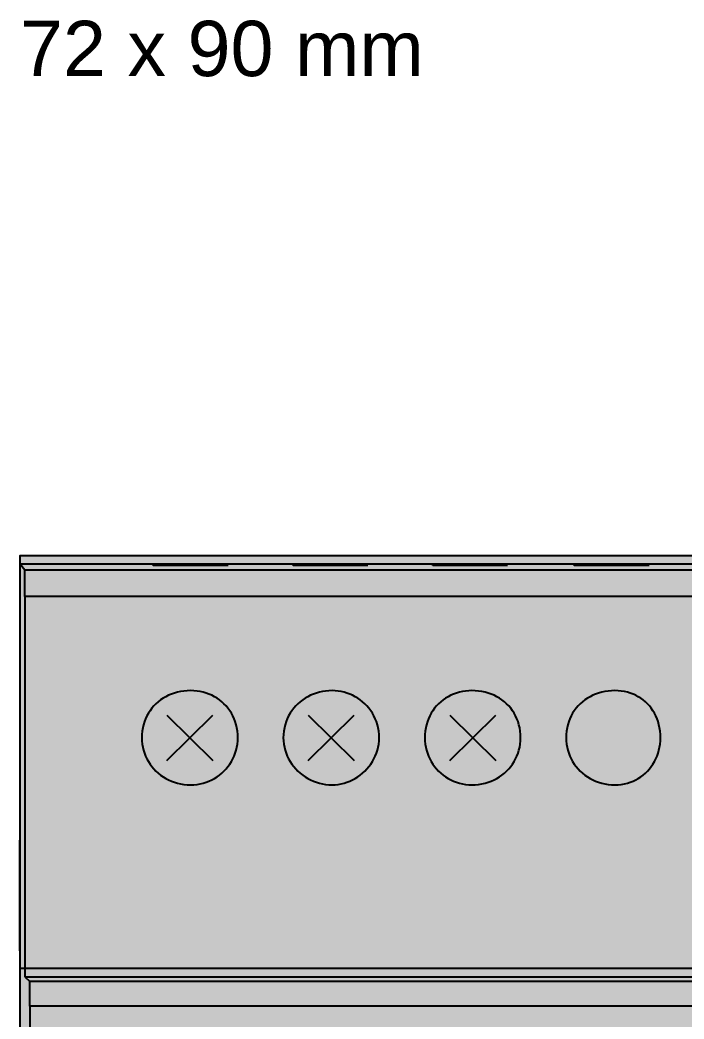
# Model space of a CAD drawing. Header units: millimetres. Extents: x 0 to 966, y -664 to 90.
# Drawn here: x 750 to 786, y -455.1 to -401 of the extents above; entities that cross this region are included whole.
import ezdxf

# ---------------------------------------------------------------- set-up
doc = ezdxf.new("R2010")
doc.units = ezdxf.units.MM
for name, color, linetype in [('HDL_BODY', 7, 'Continuous'), ('HDL_COLOUR', 7, 'Continuous'), ('HDL_DETAIL', 7, 'Continuous'), ('HDL_PRINT', 7, 'Continuous')]:
    doc.layers.add(name, color=color, linetype=linetype)
doc.styles.add('HDL_ARIAL', font='arial.ttf')

# ---------------------------------------------------------------- blocks, each defined once
blk = doc.blocks.new('M_DMX512.1_FRONT')
at = {"layer": 'HDL_BODY', "true_color": 0x202126}
blk.add_hatch(color=250, dxfattribs=at).paths.add_polyline_path([(0, 0), (72, 0), (72, 90), (0, 90)])
at = {"layer": 'HDL_BODY', "true_color": 0x2a2a30}
blk.add_hatch(color=250, dxfattribs=at).paths.add_polyline_path([(0.4, 20.52), (71.6, 20.52), (71.6, 68.31), (0.4, 68.31)])
at = {"layer": 'HDL_COLOUR', "true_color": 0x1a332c}
for points in [[(11.809, 80.128), (11.803, 80.312), (11.786, 80.492), (11.757, 80.667), (11.718, 80.837), (11.668, 81), (11.608, 81.158), (11.539, 81.31), (11.46, 81.455), (11.372, 81.594), (11.276, 81.725), (11.172, 81.85), (11.06, 81.967), (10.941, 82.076), (10.814, 82.177), (10.682, 82.269), (10.543, 82.353), (10.398, 82.428), (10.247, 82.494), (10.092, 82.551), (9.932, 82.598), (9.768, 82.635), (9.6, 82.661), (9.428, 82.678), (9.253, 82.683), (9.068, 82.678), (8.886, 82.661), (8.709, 82.635), (8.537, 82.598), (8.37, 82.551), (8.208, 82.494), (8.052, 82.428), (7.902, 82.353), (7.758, 82.269), (7.621, 82.177), (7.492, 82.076), (7.369, 81.967), (7.255, 81.85), (7.149, 81.725), (7.051, 81.594), (6.962, 81.455), (6.882, 81.31), (6.812, 81.158), (6.751, 81), (6.701, 80.837), (6.661, 80.667), (6.633, 80.492), (6.615, 80.312), (6.609, 80.128), (6.615, 79.953), (6.633, 79.781), (6.661, 79.613), (6.701, 79.449), (6.751, 79.288), (6.812, 79.133), (6.882, 78.983), (6.962, 78.838), (7.051, 78.698), (7.149, 78.565), (7.255, 78.439), (7.369, 78.32), (7.492, 78.207), (7.621, 78.103), (7.758, 78.007), (7.902, 77.919), (8.052, 77.84), (8.208, 77.771), (8.37, 77.711), (8.537, 77.661), (8.709, 77.621), (8.886, 77.593), (9.068, 77.575), (9.253, 77.569), (9.428, 77.575), (9.6, 77.593), (9.768, 77.621), (9.932, 77.661), (10.092, 77.711), (10.247, 77.771), (10.398, 77.84), (10.543, 77.919), (10.682, 78.007), (10.814, 78.103), (10.941, 78.207), (11.06, 78.32), (11.172, 78.439), (11.276, 78.565), (11.372, 78.698), (11.46, 78.838), (11.539, 78.983), (11.608, 79.133), (11.668, 79.288), (11.718, 79.448), (11.757, 79.613), (11.786, 79.781), (11.803, 79.953), (11.809, 80.128)], [(19.476, 80.128), (19.47, 80.312), (19.451, 80.492), (19.421, 80.667), (19.379, 80.837), (19.326, 81), (19.263, 81.158), (19.19, 81.31), (19.107, 81.455), (19.016, 81.594), (18.917, 81.725), (18.809, 81.85), (18.694, 81.967), (18.572, 82.076), (18.444, 82.177), (18.31, 82.269), (18.171, 82.353), (18.026, 82.428), (17.877, 82.494), (17.725, 82.551), (17.569, 82.598), (17.41, 82.635), (17.248, 82.661), (17.085, 82.678), (16.92, 82.683), (16.745, 82.678), (16.572, 82.661), (16.402, 82.635), (16.235, 82.598), (16.072, 82.551), (15.912, 82.494), (15.758, 82.428), (15.608, 82.353), (15.464, 82.269), (15.326, 82.177), (15.195, 82.076), (15.07, 81.967), (14.952, 81.85), (14.843, 81.725), (14.741, 81.594), (14.649, 81.455), (14.565, 81.31), (14.491, 81.158), (14.428, 81), (14.375, 80.837), (14.332, 80.667), (14.302, 80.492), (14.283, 80.312), (14.277, 80.128), (14.283, 79.953), (14.302, 79.781), (14.332, 79.613), (14.375, 79.448), (14.428, 79.288), (14.491, 79.133), (14.565, 78.983), (14.649, 78.838), (14.741, 78.698), (14.843, 78.565), (14.952, 78.439), (15.07, 78.32), (15.195, 78.207), (15.326, 78.103), (15.464, 78.007), (15.608, 77.919), (15.758, 77.84), (15.912, 77.771), (16.072, 77.711), (16.235, 77.661), (16.402, 77.621), (16.572, 77.593), (16.745, 77.575), (16.92, 77.569), (17.085, 77.575), (17.248, 77.593), (17.41, 77.621), (17.569, 77.661), (17.725, 77.711), (17.877, 77.771), (18.026, 77.84), (18.171, 77.919), (18.31, 78.007), (18.444, 78.103), (18.572, 78.207), (18.694, 78.32), (18.809, 78.439), (18.917, 78.565), (19.016, 78.698), (19.107, 78.838), (19.19, 78.983), (19.263, 79.133), (19.326, 79.288), (19.379, 79.448), (19.421, 79.613), (19.451, 79.781), (19.47, 79.953), (19.476, 80.128)], [(27.143, 80.128), (27.137, 80.312), (27.12, 80.492), (27.091, 80.667), (27.052, 80.837), (27.001, 81), (26.941, 81.158), (26.871, 81.31), (26.791, 81.455), (26.702, 81.594), (26.604, 81.725), (26.498, 81.85), (26.383, 81.967), (26.261, 82.076), (26.131, 82.177), (25.995, 82.269), (25.851, 82.353), (25.701, 82.428), (25.545, 82.494), (25.383, 82.551), (25.216, 82.598), (25.043, 82.635), (24.866, 82.661), (24.685, 82.678), (24.5, 82.683), (24.325, 82.678), (24.153, 82.661), (23.985, 82.635), (23.821, 82.598), (23.661, 82.551), (23.505, 82.494), (23.355, 82.428), (23.21, 82.353), (23.071, 82.269), (22.939, 82.177), (22.812, 82.076), (22.693, 81.967), (22.581, 81.85), (22.477, 81.725), (22.381, 81.594), (22.293, 81.455), (22.214, 81.31), (22.145, 81.158), (22.085, 81), (22.035, 80.837), (21.996, 80.667), (21.967, 80.492), (21.95, 80.312), (21.944, 80.128), (21.95, 79.953), (21.967, 79.781), (21.996, 79.613), (22.035, 79.448), (22.085, 79.288), (22.145, 79.133), (22.214, 78.983), (22.293, 78.838), (22.381, 78.698), (22.477, 78.565), (22.581, 78.439), (22.693, 78.32), (22.812, 78.207), (22.939, 78.103), (23.071, 78.007), (23.21, 77.919), (23.355, 77.84), (23.505, 77.771), (23.661, 77.711), (23.821, 77.661), (23.985, 77.621), (24.153, 77.593), (24.325, 77.575), (24.5, 77.569), (24.685, 77.575), (24.866, 77.593), (25.043, 77.621), (25.216, 77.661), (25.383, 77.711), (25.545, 77.771), (25.701, 77.84), (25.851, 77.919), (25.995, 78.007), (26.131, 78.103), (26.261, 78.207), (26.383, 78.32), (26.498, 78.439), (26.604, 78.565), (26.702, 78.698), (26.791, 78.838), (26.871, 78.983), (26.941, 79.133), (27.001, 79.288), (27.052, 79.448), (27.091, 79.613), (27.12, 79.781), (27.137, 79.953), (27.143, 80.128)]]:
    blk.add_hatch(color=250, dxfattribs=at).paths.add_polyline_path(points)
at = {"layer": 'HDL_COLOUR', "true_color": 0x18191d}
blk.add_hatch(color=250, dxfattribs=at).paths.add_polyline_path([(34.724, 80.128), (34.718, 80.312), (34.702, 80.492), (34.675, 80.667), (34.639, 80.837), (34.592, 81), (34.536, 81.158), (34.471, 81.31), (34.397, 81.455), (34.314, 81.594), (34.223, 81.725), (34.125, 81.85), (34.018, 81.967), (33.904, 82.076), (33.783, 82.177), (33.656, 82.269), (33.522, 82.353), (33.382, 82.428), (33.236, 82.494), (33.084, 82.551), (32.927, 82.598), (32.766, 82.635), (32.6, 82.661), (32.429, 82.678), (32.255, 82.683), (32.07, 82.678), (31.888, 82.661), (31.711, 82.635), (31.539, 82.598), (31.371, 82.551), (31.209, 82.494), (31.053, 82.428), (30.903, 82.353), (30.76, 82.269), (30.623, 82.177), (30.493, 82.076), (30.371, 81.967), (30.256, 81.85), (30.15, 81.725), (30.052, 81.594), (29.963, 81.455), (29.884, 81.31), (29.813, 81.158), (29.753, 81), (29.703, 80.837), (29.663, 80.667), (29.635, 80.492), (29.617, 80.312), (29.611, 80.128), (29.617, 79.953), (29.635, 79.781), (29.663, 79.613), (29.703, 79.448), (29.753, 79.288), (29.813, 79.133), (29.884, 78.983), (29.963, 78.838), (30.052, 78.698), (30.15, 78.565), (30.256, 78.439), (30.371, 78.32), (30.493, 78.207), (30.623, 78.103), (30.76, 78.007), (30.903, 77.919), (31.053, 77.84), (31.209, 77.771), (31.371, 77.711), (31.539, 77.661), (31.711, 77.621), (31.888, 77.593), (32.07, 77.575), (32.255, 77.569), (32.429, 77.575), (32.6, 77.593), (32.766, 77.621), (32.927, 77.661), (33.084, 77.711), (33.236, 77.771), (33.382, 77.84), (33.522, 77.919), (33.656, 78.007), (33.783, 78.103), (33.904, 78.207), (34.018, 78.32), (34.125, 78.439), (34.223, 78.565), (34.314, 78.698), (34.397, 78.838), (34.471, 78.983), (34.536, 79.133), (34.592, 79.288), (34.639, 79.448), (34.675, 79.613), (34.702, 79.781), (34.718, 79.953), (34.724, 80.128)])
at = {"layer": 'HDL_COLOUR', "true_color": 0x9ea4a8}
for points in [[(11.029, 80.126), (11.014, 80.36), (10.967, 80.589), (10.891, 80.811), (10.785, 81.021), (10.653, 81.216), (10.496, 81.392), (10.317, 81.546), (10.119, 81.676), (9.906, 81.78), (9.68, 81.855), (9.447, 81.901), (9.209, 81.916), (8.972, 81.901), (8.738, 81.855), (8.513, 81.78), (8.299, 81.676), (8.101, 81.546), (7.922, 81.392), (7.765, 81.216), (7.633, 81.021), (7.528, 80.811), (7.451, 80.589), (7.405, 80.36), (7.389, 80.126), (7.405, 79.893), (7.451, 79.663), (7.528, 79.441), (7.633, 79.231), (7.765, 79.037), (7.922, 78.861), (8.101, 78.706), (8.299, 78.576), (8.513, 78.473), (8.738, 78.397), (8.972, 78.352), (9.209, 78.336), (9.447, 78.352), (9.68, 78.397), (9.906, 78.473), (10.119, 78.576), (10.317, 78.706), (10.496, 78.861), (10.653, 79.037), (10.785, 79.231), (10.891, 79.441), (10.967, 79.663), (11.014, 79.893)], [(18.696, 80.126), (18.681, 80.36), (18.634, 80.589), (18.558, 80.811), (18.453, 81.021), (18.32, 81.216), (18.163, 81.392), (17.984, 81.546), (17.786, 81.676), (17.573, 81.78), (17.348, 81.855), (17.114, 81.901), (16.876, 81.916), (16.639, 81.901), (16.405, 81.855), (16.18, 81.78), (15.967, 81.676), (15.769, 81.546), (15.59, 81.392), (15.433, 81.216), (15.3, 81.021), (15.195, 80.811), (15.119, 80.589), (15.072, 80.36), (15.057, 80.126), (15.072, 79.893), (15.119, 79.663), (15.195, 79.441), (15.3, 79.231), (15.433, 79.037), (15.59, 78.861), (15.769, 78.706), (15.967, 78.576), (16.18, 78.473), (16.405, 78.397), (16.639, 78.352), (16.876, 78.336), (17.114, 78.352), (17.348, 78.397), (17.573, 78.473), (17.786, 78.576), (17.984, 78.706), (18.163, 78.861), (18.32, 79.037), (18.453, 79.231), (18.558, 79.441), (18.634, 79.663), (18.681, 79.893)], [(26.363, 80.126), (26.348, 80.36), (26.301, 80.589), (26.225, 80.811), (26.12, 81.021), (25.987, 81.216), (25.83, 81.392), (25.651, 81.546), (25.454, 81.676), (25.24, 81.78), (25.015, 81.855), (24.781, 81.901), (24.544, 81.916), (24.306, 81.901), (24.073, 81.855), (23.847, 81.78), (23.634, 81.676), (23.436, 81.546), (23.257, 81.392), (23.1, 81.216), (22.968, 81.021), (22.862, 80.811), (22.786, 80.589), (22.739, 80.36), (22.724, 80.126), (22.739, 79.893), (22.786, 79.663), (22.862, 79.441), (22.968, 79.231), (23.1, 79.037), (23.257, 78.861), (23.436, 78.706), (23.634, 78.576), (23.847, 78.473), (24.073, 78.397), (24.306, 78.352), (24.544, 78.336), (24.781, 78.352), (25.015, 78.397), (25.24, 78.473), (25.454, 78.576), (25.651, 78.706), (25.83, 78.861), (25.987, 79.037), (26.12, 79.231), (26.225, 79.441), (26.301, 79.663), (26.348, 79.893)]]:
    blk.add_hatch(color=253, dxfattribs=at).paths.add_polyline_path(points)
at = {"layer": 'HDL_PRINT', "true_color": 0xdee1e9}
for points in [[(7.755, 84.447), (8.019, 84.358), (8.015, 84.321), (8.003, 84.278), (7.982, 84.23), (7.953, 84.181), (7.916, 84.132), (7.871, 84.084), (7.817, 84.041), (7.755, 84.004), (7.718, 83.972), (7.674, 83.94), (7.623, 83.911), (7.568, 83.884), (7.508, 83.861), (7.445, 83.844), (7.38, 83.833), (7.315, 83.829), (7.249, 83.833), (7.184, 83.844), (7.121, 83.861), (7.061, 83.884), (7.006, 83.911), (6.955, 83.94), (6.911, 83.972), (6.874, 84.004), (6.836, 84.042), (6.798, 84.081), (6.761, 84.119), (6.723, 84.157), (6.685, 84.194), (6.647, 84.232), (6.609, 84.269), (6.58, 84.332), (6.558, 84.388), (6.543, 84.44), (6.532, 84.49), (6.526, 84.54), (6.523, 84.591), (6.521, 84.647), (6.521, 84.709), (6.521, 84.794), (6.522, 84.873), (6.525, 84.945), (6.529, 85.011), (6.536, 85.07), (6.547, 85.122), (6.563, 85.168), (6.583, 85.207), (6.609, 85.239), (6.639, 85.294), (6.669, 85.344), (6.701, 85.389), (6.735, 85.429), (6.771, 85.466), (6.812, 85.5), (6.857, 85.532), (6.906, 85.563), (6.962, 85.593), (7.005, 85.625), (7.055, 85.648), (7.11, 85.663), (7.166, 85.672), (7.221, 85.677), (7.272, 85.679), (7.315, 85.679), (7.37, 85.679), (7.421, 85.677), (7.468, 85.673), (7.513, 85.664), (7.557, 85.649), (7.602, 85.627), (7.649, 85.596), (7.699, 85.556), (7.755, 85.503), (7.788, 85.47), (7.821, 85.436), (7.854, 85.399), (7.887, 85.36), (7.92, 85.317), (7.953, 85.269), (7.986, 85.214), (8.019, 85.152), (7.755, 85.063), (7.751, 85.125), (7.74, 85.18), (7.723, 85.229), (7.7, 85.272), (7.673, 85.312), (7.644, 85.348), (7.612, 85.382), (7.579, 85.414), (7.541, 85.419), (7.503, 85.432), (7.466, 85.449), (7.428, 85.468), (7.39, 85.486), (7.352, 85.499), (7.315, 85.503), (7.276, 85.499), (7.237, 85.486), (7.194, 85.468), (7.147, 85.449), (7.094, 85.432), (7.032, 85.419), (6.962, 85.414), (6.933, 85.382), (6.91, 85.348), (6.891, 85.312), (6.874, 85.272), (6.857, 85.229), (6.838, 85.18), (6.815, 85.125), (6.786, 85.063), (6.786, 85.025), (6.786, 84.985), (6.786, 84.943), (6.786, 84.895), (6.786, 84.842), (6.786, 84.78), (6.786, 84.709), (6.786, 84.667), (6.786, 84.617), (6.786, 84.563), (6.786, 84.507), (6.786, 84.452), (6.786, 84.401), (6.786, 84.358), (6.823, 84.32), (6.861, 84.284), (6.899, 84.252), (6.937, 84.224), (6.975, 84.202), (7.012, 84.188), (7.05, 84.183), (7.094, 84.145), (7.135, 84.12), (7.171, 84.104), (7.2, 84.097), (7.219, 84.094), (7.226, 84.093), (7.297, 84.094), (7.358, 84.095), (7.411, 84.1), (7.459, 84.11), (7.501, 84.126), (7.541, 84.15), (7.579, 84.183), (7.616, 84.215), (7.652, 84.242), (7.685, 84.267), (7.713, 84.295), (7.736, 84.332), (7.75, 84.381), (7.755, 84.447)], [(10.223, 83.918), (10.223, 85.679), (10.575, 85.679), (11.016, 84.358), (11.053, 84.32), (11.078, 84.292), (11.093, 84.269), (11.101, 84.247), (11.103, 84.219), (11.104, 84.183), (11.141, 84.219), (11.166, 84.247), (11.181, 84.269), (11.189, 84.292), (11.192, 84.32), (11.192, 84.358), (11.545, 85.679), (11.897, 85.679), (11.897, 83.918), (11.633, 83.918), (11.633, 85.328), (11.192, 83.918), (11.016, 83.918), (10.487, 85.414), (10.487, 83.918), (10.223, 83.918)], [(15.687, 83.918), (15.687, 85.679), (15.951, 85.679), (16.392, 84.358), (16.398, 84.32), (16.415, 84.292), (16.436, 84.269), (16.457, 84.247), (16.473, 84.219), (16.48, 84.183), (16.487, 84.219), (16.503, 84.247), (16.524, 84.269), (16.545, 84.292), (16.562, 84.32), (16.568, 84.358), (17.009, 85.679), (17.361, 85.679), (17.361, 83.918), (17.097, 83.918), (17.097, 85.328), (16.568, 83.918), (16.392, 83.918), (15.863, 85.414), (15.863, 83.918), (15.687, 83.918)], [(17.537, 83.918), (18.154, 84.798), (17.625, 85.679), (17.802, 85.679), (18.154, 85.152), (18.198, 85.108), (18.239, 85.066), (18.275, 85.03), (18.304, 85), (18.324, 84.981), (18.331, 84.974), (18.336, 85.007), (18.35, 85.033), (18.372, 85.054), (18.4, 85.073), (18.433, 85.094), (18.469, 85.119), (18.507, 85.152), (18.859, 85.679), (19.124, 85.679), (18.507, 84.798), (19.124, 83.918), (18.859, 83.918), (18.419, 84.447), (18.382, 84.484), (18.357, 84.511), (18.342, 84.534), (18.334, 84.557), (18.331, 84.585), (18.331, 84.623), (18.293, 84.579), (18.268, 84.538), (18.253, 84.502), (18.246, 84.473), (18.243, 84.454), (18.242, 84.447), (17.802, 83.918), (17.537, 83.918)], [(23.001, 83.918), (23.001, 85.679), (23.354, 85.679), (23.795, 84.358), (23.832, 84.32), (23.856, 84.292), (23.872, 84.269), (23.879, 84.247), (23.882, 84.219), (23.883, 84.183), (23.92, 84.219), (23.948, 84.247), (23.971, 84.269), (23.994, 84.292), (24.021, 84.32), (24.059, 84.358), (24.411, 85.679), (24.676, 85.679), (24.676, 83.918), (24.5, 83.918), (24.5, 85.328), (24.059, 83.918), (23.795, 83.918), (23.266, 85.414), (23.266, 83.918), (23.001, 83.918)], [(24.94, 83.918), (25.645, 84.798), (25.028, 85.679), (25.293, 85.679), (25.645, 85.152), (25.652, 85.108), (25.668, 85.066), (25.689, 85.03), (25.711, 85), (25.727, 84.981), (25.733, 84.974), (25.771, 85.012), (25.799, 85.04), (25.822, 85.063), (25.844, 85.086), (25.872, 85.114), (25.91, 85.152), (26.262, 85.679), (26.438, 85.679), (25.91, 84.798), (26.526, 83.918), (26.262, 83.918), (25.822, 84.447), (25.815, 84.484), (25.799, 84.511), (25.777, 84.534), (25.756, 84.557), (25.74, 84.585), (25.733, 84.623), (25.727, 84.579), (25.711, 84.538), (25.689, 84.502), (25.668, 84.473), (25.652, 84.454), (25.645, 84.447), (25.205, 83.918), (24.94, 83.918)], [(27.143, 84.183), (27.143, 84.623), (26.703, 84.623), (26.703, 84.798), (27.143, 84.798), (27.143, 85.328), (27.408, 85.328), (27.408, 84.798), (27.849, 84.798), (27.849, 84.623), (27.408, 84.623), (27.408, 84.183), (27.143, 84.183)], [(19.212, 84.623), (19.917, 84.623), (19.917, 84.358), (19.212, 84.358), (19.212, 84.623)], [(13.662, 75.454), (13.285, 75.454), (12.932, 75.454), (12.602, 75.454), (12.294, 75.454), (12.006, 75.454), (11.741, 75.454), (11.493, 75.454), (11.266, 75.454), (11.058, 75.454), (10.864, 75.454), (10.69, 75.454), (10.53, 75.454), (10.387, 75.454), (10.255, 75.454), (10.139, 75.454), (10.037, 75.454), (9.865, 75.454), (9.738, 75.454), (9.646, 75.454), (9.584, 75.454), (9.546, 75.454), (9.526, 75.454), (9.519, 75.454), (9.494, 75.454), (9.432, 75.463), (9.389, 75.475), (9.335, 75.499), (9.282, 75.534), (9.199, 75.612), (9.16, 75.668), (9.109, 75.781), (9.094, 75.832), (9.079, 75.963), (9.077, 75.983), (9.077, 76.26), (9.077, 76.507), (9.077, 76.718), (9.077, 76.9), (9.077, 77.054), (9.077, 77.179), (9.077, 77.287), (9.077, 77.37), (9.077, 77.435), (9.077, 77.486), (9.077, 77.519), (9.077, 77.545), (9.077, 77.566), (9.077, 77.569), (9.43, 77.569), (9.43, 77.566), (9.43, 77.545), (9.43, 77.519), (9.43, 77.486), (9.43, 77.435), (9.43, 77.37), (9.43, 77.287), (9.43, 77.179), (9.43, 77.054), (9.43, 76.9), (9.43, 76.718), (9.43, 76.507), (9.43, 76.26), (9.43, 75.983), (9.429, 76.004), (9.444, 75.873), (9.43, 75.927), (9.481, 75.811), (9.442, 75.867), (9.524, 75.79), (9.471, 75.823), (9.524, 75.802), (9.482, 75.814), (9.544, 75.805), (9.519, 75.805), (9.526, 75.805), (9.546, 75.805), (9.584, 75.805), (9.646, 75.805), (9.738, 75.805), (9.865, 75.805), (10.037, 75.805), (10.139, 75.805), (10.255, 75.805), (10.387, 75.805), (10.53, 75.805), (10.69, 75.805), (10.864, 75.805), (11.058, 75.805), (11.266, 75.805), (11.493, 75.805), (11.741, 75.805), (12.006, 75.805), (12.294, 75.805), (12.602, 75.805), (12.932, 75.805), (13.285, 75.805), (13.662, 75.805), (13.662, 75.454)], [(20.006, 75.805), (20.383, 75.805), (20.735, 75.805), (21.066, 75.805), (21.373, 75.805), (21.661, 75.805), (21.927, 75.805), (22.174, 75.805), (22.402, 75.805), (22.609, 75.805), (22.803, 75.805), (22.977, 75.805), (23.138, 75.805), (23.281, 75.805), (23.41, 75.805), (23.528, 75.805), (23.631, 75.805), (23.8, 75.805), (23.93, 75.805), (24.021, 75.805), (24.084, 75.805), (24.122, 75.805), (24.14, 75.805), (24.148, 75.805), (24.124, 75.805), (24.189, 75.814), (24.156, 75.805), (24.22, 75.829), (24.178, 75.808), (24.292, 75.885), (24.246, 75.838), (24.324, 75.954), (24.303, 75.909), (24.325, 75.975), (24.317, 75.942), (24.326, 76.007), (24.325, 75.983), (24.325, 76.26), (24.325, 76.507), (24.325, 76.718), (24.325, 76.9), (24.325, 77.054), (24.325, 77.179), (24.325, 77.287), (24.325, 77.37), (24.325, 77.435), (24.325, 77.486), (24.325, 77.519), (24.325, 77.545), (24.325, 77.566), (24.325, 77.569), (24.677, 77.569), (24.677, 77.566), (24.677, 77.545), (24.677, 77.519), (24.677, 77.486), (24.677, 77.435), (24.677, 77.37), (24.677, 77.287), (24.677, 77.179), (24.677, 77.054), (24.677, 76.9), (24.677, 76.718), (24.677, 76.507), (24.677, 76.26), (24.677, 75.983), (24.676, 75.96), (24.667, 75.894), (24.659, 75.862), (24.636, 75.796), (24.615, 75.754), (24.537, 75.638), (24.491, 75.594), (24.377, 75.516), (24.335, 75.496), (24.271, 75.472), (24.237, 75.463), (24.173, 75.454), (24.148, 75.454), (24.14, 75.454), (24.122, 75.454), (24.084, 75.454), (24.021, 75.454), (23.93, 75.454), (23.8, 75.454), (23.631, 75.454), (23.528, 75.454), (23.41, 75.454), (23.281, 75.454), (23.138, 75.454), (22.977, 75.454), (22.803, 75.454), (22.609, 75.454), (22.402, 75.454), (22.174, 75.454), (21.927, 75.454), (21.661, 75.454), (21.373, 75.454), (21.066, 75.454), (20.735, 75.454), (20.383, 75.454), (20.006, 75.454), (20.006, 75.805)], [(15.863, 76.514), (16.215, 76.514), (16.215, 74.663), (15.863, 74.663), (15.863, 76.514)], [(16.48, 74.749), (16.48, 76.513), (16.656, 76.513), (17.625, 75.103), (17.625, 76.513), (17.802, 76.513), (17.802, 74.749), (17.625, 74.749), (16.656, 76.073), (16.656, 74.749), (16.48, 74.749)]]:
    blk.add_hatch(color=254, dxfattribs=at).paths.add_polyline_path(points)
h = blk.add_hatch(color=254, dxfattribs=at)
h.paths.add_polyline_path([(8.284, 84.709), (8.287, 84.789), (8.294, 84.867), (8.308, 84.945), (8.326, 85.021), (8.35, 85.095), (8.379, 85.166), (8.413, 85.235), (8.453, 85.299), (8.498, 85.359), (8.548, 85.414), (8.58, 85.465), (8.621, 85.51), (8.67, 85.55), (8.727, 85.585), (8.791, 85.614), (8.859, 85.637), (8.932, 85.656), (9.008, 85.669), (9.086, 85.676), (9.165, 85.679), (9.231, 85.679), (9.281, 85.677), (9.323, 85.672), (9.361, 85.663), (9.402, 85.648), (9.452, 85.625), (9.518, 85.593), (9.554, 85.559), (9.596, 85.524), (9.64, 85.488), (9.683, 85.448), (9.722, 85.404), (9.753, 85.356), (9.774, 85.301), (9.782, 85.239), (9.811, 85.18), (9.84, 85.122), (9.867, 85.063), (9.892, 85.004), (9.914, 84.946), (9.932, 84.887), (9.946, 84.828), (9.955, 84.769), (9.958, 84.709), (9.954, 84.644), (9.943, 84.579), (9.926, 84.516), (9.903, 84.457), (9.877, 84.401), (9.847, 84.351), (9.815, 84.306), (9.782, 84.269), (9.774, 84.236), (9.753, 84.204), (9.722, 84.171), (9.683, 84.138), (9.64, 84.104), (9.596, 84.071), (9.554, 84.038), (9.518, 84.004), (9.459, 83.972), (9.413, 83.94), (9.375, 83.911), (9.342, 83.884), (9.308, 83.861), (9.27, 83.844), (9.224, 83.833), (9.165, 83.829), (9.106, 83.832), (9.048, 83.841), (8.989, 83.855), (8.93, 83.873), (8.871, 83.895), (8.813, 83.92), (8.754, 83.947), (8.695, 83.975), (8.636, 84.004), (8.599, 84.042), (8.561, 84.081), (8.523, 84.119), (8.485, 84.157), (8.448, 84.194), (8.41, 84.232), (8.372, 84.269), (8.343, 84.306), (8.321, 84.351), (8.305, 84.401), (8.295, 84.457), (8.289, 84.516), (8.285, 84.579), (8.284, 84.644), (8.284, 84.709)])
h.paths.add_polyline_path([(8.548, 84.709), (8.549, 84.625), (8.55, 84.548), (8.555, 84.479), (8.564, 84.418), (8.578, 84.366), (8.6, 84.325), (8.631, 84.294), (8.672, 84.275), (8.724, 84.269), (8.761, 84.237), (8.806, 84.205), (8.856, 84.175), (8.912, 84.149), (8.971, 84.126), (9.034, 84.109), (9.099, 84.097), (9.165, 84.093), (9.224, 84.097), (9.27, 84.109), (9.308, 84.126), (9.342, 84.149), (9.375, 84.175), (9.413, 84.205), (9.459, 84.237), (9.518, 84.269), (9.551, 84.306), (9.582, 84.351), (9.612, 84.401), (9.639, 84.457), (9.661, 84.516), (9.679, 84.579), (9.69, 84.644), (9.694, 84.709), (9.694, 84.772), (9.693, 84.829), (9.689, 84.881), (9.683, 84.931), (9.672, 84.981), (9.657, 85.033), (9.635, 85.089), (9.606, 85.152), (9.576, 85.185), (9.552, 85.218), (9.53, 85.25), (9.507, 85.283), (9.479, 85.316), (9.445, 85.349), (9.4, 85.382), (9.342, 85.414), (9.335, 85.421), (9.315, 85.437), (9.286, 85.459), (9.25, 85.48), (9.209, 85.497), (9.165, 85.503), (9.099, 85.499), (9.034, 85.488), (8.971, 85.471), (8.912, 85.448), (8.856, 85.421), (8.806, 85.392), (8.761, 85.36), (8.724, 85.328), (8.677, 85.275), (8.638, 85.222), (8.609, 85.167), (8.586, 85.111), (8.57, 85.052), (8.56, 84.991), (8.553, 84.926), (8.55, 84.858), (8.548, 84.786), (8.548, 84.709)])
h = blk.add_hatch(color=254, dxfattribs=at)
h.paths.add_polyline_path([(13.836, 83.918), (13.836, 85.679), (14.453, 85.679), (14.523, 85.679), (14.584, 85.677), (14.638, 85.672), (14.685, 85.663), (14.728, 85.648), (14.767, 85.625), (14.805, 85.593), (14.843, 85.592), (14.881, 85.591), (14.919, 85.586), (14.957, 85.576), (14.994, 85.56), (15.032, 85.537), (15.07, 85.503), (15.103, 85.47), (15.135, 85.436), (15.164, 85.399), (15.191, 85.36), (15.213, 85.317), (15.231, 85.269), (15.242, 85.214), (15.246, 85.152), (15.275, 85.115), (15.297, 85.071), (15.313, 85.02), (15.323, 84.964), (15.33, 84.904), (15.333, 84.841), (15.334, 84.776), (15.334, 84.709), (15.334, 84.667), (15.334, 84.617), (15.334, 84.563), (15.334, 84.507), (15.334, 84.452), (15.334, 84.401), (15.334, 84.358), (15.297, 84.32), (15.269, 84.292), (15.246, 84.269), (15.223, 84.247), (15.195, 84.219), (15.158, 84.183), (15.153, 84.149), (15.138, 84.124), (15.116, 84.103), (15.088, 84.084), (15.055, 84.063), (15.019, 84.037), (14.982, 84.004), (14.975, 83.998), (14.956, 83.982), (14.927, 83.961), (14.89, 83.94), (14.849, 83.924), (14.805, 83.918), (14.767, 83.918), (14.728, 83.918), (14.685, 83.918), (14.638, 83.918), (14.584, 83.918), (14.523, 83.918), (14.453, 83.918), (13.836, 83.918)])
h.paths.add_polyline_path([(14.101, 84.093), (14.453, 84.093), (14.523, 84.094), (14.582, 84.095), (14.631, 84.1), (14.669, 84.11), (14.696, 84.126), (14.712, 84.15), (14.717, 84.183), (14.761, 84.183), (14.802, 84.186), (14.838, 84.193), (14.867, 84.208), (14.887, 84.232), (14.893, 84.269), (14.931, 84.269), (14.959, 84.272), (14.982, 84.28), (15.005, 84.295), (15.032, 84.32), (15.07, 84.358), (15.07, 84.428), (15.07, 84.489), (15.07, 84.543), (15.07, 84.59), (15.07, 84.633), (15.07, 84.672), (15.07, 84.709), (15.07, 84.801), (15.068, 84.878), (15.065, 84.942), (15.059, 84.997), (15.048, 85.043), (15.033, 85.083), (15.011, 85.119), (14.982, 85.152), (14.977, 85.218), (14.962, 85.266), (14.94, 85.302), (14.912, 85.33), (14.879, 85.355), (14.843, 85.382), (14.805, 85.414), (14.767, 85.414), (14.728, 85.414), (14.685, 85.414), (14.638, 85.414), (14.584, 85.414), (14.523, 85.414), (14.453, 85.414), (14.101, 85.414), (14.101, 84.093)])
h = blk.add_hatch(color=254, dxfattribs=at)
h.paths.add_polyline_path([(21.239, 83.918), (21.239, 85.679), (21.944, 85.679), (21.981, 85.679), (22.009, 85.676), (22.032, 85.668), (22.055, 85.653), (22.083, 85.629), (22.12, 85.593), (22.158, 85.592), (22.196, 85.591), (22.233, 85.586), (22.271, 85.576), (22.309, 85.56), (22.347, 85.537), (22.384, 85.503), (22.417, 85.47), (22.451, 85.436), (22.484, 85.399), (22.517, 85.36), (22.55, 85.317), (22.583, 85.269), (22.616, 85.214), (22.649, 85.152), (22.653, 85.115), (22.663, 85.071), (22.677, 85.02), (22.693, 84.964), (22.709, 84.904), (22.723, 84.841), (22.733, 84.776), (22.737, 84.709), (22.732, 84.667), (22.72, 84.617), (22.702, 84.563), (22.684, 84.507), (22.666, 84.452), (22.654, 84.401), (22.649, 84.358), (22.642, 84.32), (22.626, 84.292), (22.605, 84.269), (22.584, 84.247), (22.567, 84.219), (22.561, 84.183), (22.523, 84.149), (22.487, 84.124), (22.454, 84.103), (22.426, 84.084), (22.404, 84.063), (22.39, 84.037), (22.384, 84.004), (22.347, 83.999), (22.309, 83.987), (22.271, 83.97), (22.233, 83.952), (22.196, 83.935), (22.158, 83.923), (22.12, 83.918), (22.076, 83.918), (22.045, 83.918), (22.019, 83.918), (21.988, 83.918), (21.944, 83.918), (21.239, 83.918)])
h.paths.add_polyline_path([(21.503, 84.093), (21.944, 84.093), (21.981, 84.094), (22.009, 84.097), (22.032, 84.104), (22.055, 84.12), (22.083, 84.145), (22.12, 84.183), (22.158, 84.183), (22.185, 84.186), (22.208, 84.193), (22.231, 84.208), (22.259, 84.232), (22.296, 84.269), (22.305, 84.27), (22.327, 84.275), (22.353, 84.288), (22.375, 84.315), (22.384, 84.358), (22.417, 84.428), (22.441, 84.489), (22.456, 84.543), (22.466, 84.59), (22.471, 84.633), (22.472, 84.672), (22.473, 84.709), (22.469, 84.801), (22.459, 84.878), (22.445, 84.942), (22.429, 84.997), (22.412, 85.043), (22.398, 85.083), (22.388, 85.119), (22.384, 85.152), (22.351, 85.211), (22.318, 85.255), (22.285, 85.29), (22.252, 85.317), (22.219, 85.34), (22.186, 85.362), (22.153, 85.385), (22.12, 85.414), (22.076, 85.414), (22.045, 85.414), (22.019, 85.414), (21.988, 85.414), (21.944, 85.414), (21.503, 85.414), (21.503, 84.093)])
at = {"layer": 'HDL_DETAIL', "color": 251, "true_color": 0x52555c}
for points in [[(0, 0), (72, 0), (72, 90), (0, 90), (0, 0)], [(7.226, 89.558), (7.226, 89.558)], [(11.809, 80.128), (11.803, 80.312), (11.786, 80.492), (11.757, 80.667), (11.718, 80.837), (11.668, 81), (11.608, 81.158), (11.539, 81.31), (11.46, 81.455), (11.372, 81.594), (11.276, 81.725), (11.172, 81.85), (11.06, 81.967), (10.941, 82.076), (10.814, 82.177), (10.682, 82.269), (10.543, 82.353), (10.398, 82.428), (10.247, 82.494), (10.092, 82.551), (9.932, 82.598), (9.768, 82.635), (9.6, 82.661), (9.428, 82.678), (9.253, 82.683), (9.068, 82.678), (8.886, 82.661), (8.709, 82.635), (8.537, 82.598), (8.37, 82.551), (8.208, 82.494), (8.052, 82.428), (7.902, 82.353), (7.758, 82.269), (7.621, 82.177), (7.492, 82.076), (7.369, 81.967), (7.255, 81.85), (7.149, 81.725), (7.051, 81.594), (6.962, 81.455), (6.882, 81.31), (6.812, 81.158), (6.751, 81), (6.701, 80.837), (6.661, 80.667), (6.633, 80.492), (6.615, 80.312), (6.609, 80.128), (6.615, 79.953), (6.633, 79.781), (6.661, 79.613), (6.701, 79.449), (6.751, 79.288), (6.812, 79.133), (6.882, 78.983), (6.962, 78.838), (7.051, 78.698), (7.149, 78.565), (7.255, 78.439), (7.369, 78.32), (7.492, 78.207), (7.621, 78.103), (7.758, 78.007), (7.902, 77.919), (8.052, 77.84), (8.208, 77.771), (8.37, 77.711), (8.537, 77.661), (8.709, 77.621), (8.886, 77.593), (9.068, 77.575), (9.253, 77.569), (9.428, 77.575), (9.6, 77.593), (9.768, 77.621), (9.932, 77.661), (10.092, 77.711), (10.247, 77.771), (10.398, 77.84), (10.543, 77.919), (10.682, 78.007), (10.814, 78.103), (10.941, 78.207), (11.06, 78.32), (11.172, 78.439), (11.276, 78.565), (11.372, 78.698), (11.46, 78.838), (11.539, 78.983), (11.608, 79.133), (11.668, 79.288), (11.718, 79.448), (11.757, 79.613), (11.786, 79.781), (11.803, 79.953), (11.809, 80.128)], [(19.476, 80.128), (19.47, 80.312), (19.451, 80.492), (19.421, 80.667), (19.379, 80.837), (19.326, 81), (19.263, 81.158), (19.19, 81.31), (19.107, 81.455), (19.016, 81.594), (18.917, 81.725), (18.809, 81.85), (18.694, 81.967), (18.572, 82.076), (18.444, 82.177), (18.31, 82.269), (18.171, 82.353), (18.026, 82.428), (17.877, 82.494), (17.725, 82.551), (17.569, 82.598), (17.41, 82.635), (17.248, 82.661), (17.085, 82.678), (16.92, 82.683), (16.745, 82.678), (16.572, 82.661), (16.402, 82.635), (16.235, 82.598), (16.072, 82.551), (15.912, 82.494), (15.758, 82.428), (15.608, 82.353), (15.464, 82.269), (15.326, 82.177), (15.195, 82.076), (15.07, 81.967), (14.952, 81.85), (14.843, 81.725), (14.741, 81.594), (14.649, 81.455), (14.565, 81.31), (14.491, 81.158), (14.428, 81), (14.375, 80.837), (14.332, 80.667), (14.302, 80.492), (14.283, 80.312), (14.277, 80.128), (14.283, 79.953), (14.302, 79.781), (14.332, 79.613), (14.375, 79.448), (14.428, 79.288), (14.491, 79.133), (14.565, 78.983), (14.649, 78.838), (14.741, 78.698), (14.843, 78.565), (14.952, 78.439), (15.07, 78.32), (15.195, 78.207), (15.326, 78.103), (15.464, 78.007), (15.608, 77.919), (15.758, 77.84), (15.912, 77.771), (16.072, 77.711), (16.235, 77.661), (16.402, 77.621), (16.572, 77.593), (16.745, 77.575), (16.92, 77.569), (17.085, 77.575), (17.248, 77.593), (17.41, 77.621), (17.569, 77.661), (17.725, 77.711), (17.877, 77.771), (18.026, 77.84), (18.171, 77.919), (18.31, 78.007), (18.444, 78.103), (18.572, 78.207), (18.694, 78.32), (18.809, 78.439), (18.917, 78.565), (19.016, 78.698), (19.107, 78.838), (19.19, 78.983), (19.263, 79.133), (19.326, 79.288), (19.379, 79.448), (19.421, 79.613), (19.451, 79.781), (19.47, 79.953), (19.476, 80.128)], [(27.143, 80.128), (27.137, 80.312), (27.12, 80.492), (27.091, 80.667), (27.052, 80.837), (27.001, 81), (26.941, 81.158), (26.871, 81.31), (26.791, 81.455), (26.702, 81.594), (26.604, 81.725), (26.498, 81.85), (26.383, 81.967), (26.261, 82.076), (26.131, 82.177), (25.995, 82.269), (25.851, 82.353), (25.701, 82.428), (25.545, 82.494), (25.383, 82.551), (25.216, 82.598), (25.043, 82.635), (24.866, 82.661), (24.685, 82.678), (24.5, 82.683), (24.325, 82.678), (24.153, 82.661), (23.985, 82.635), (23.821, 82.598), (23.661, 82.551), (23.505, 82.494), (23.355, 82.428), (23.21, 82.353), (23.071, 82.269), (22.939, 82.177), (22.812, 82.076), (22.693, 81.967), (22.581, 81.85), (22.477, 81.725), (22.381, 81.594), (22.293, 81.455), (22.214, 81.31), (22.145, 81.158), (22.085, 81), (22.035, 80.837), (21.996, 80.667), (21.967, 80.492), (21.95, 80.312), (21.944, 80.128), (21.95, 79.953), (21.967, 79.781), (21.996, 79.613), (22.035, 79.448), (22.085, 79.288), (22.145, 79.133), (22.214, 78.983), (22.293, 78.838), (22.381, 78.698), (22.477, 78.565), (22.581, 78.439), (22.693, 78.32), (22.812, 78.207), (22.939, 78.103), (23.071, 78.007), (23.21, 77.919), (23.355, 77.84), (23.505, 77.771), (23.661, 77.711), (23.821, 77.661), (23.985, 77.621), (24.153, 77.593), (24.325, 77.575), (24.5, 77.569), (24.685, 77.575), (24.866, 77.593), (25.043, 77.621), (25.216, 77.661), (25.383, 77.711), (25.545, 77.771), (25.701, 77.84), (25.851, 77.919), (25.995, 78.007), (26.131, 78.103), (26.261, 78.207), (26.383, 78.32), (26.498, 78.439), (26.604, 78.565), (26.702, 78.698), (26.791, 78.838), (26.871, 78.983), (26.941, 79.133), (27.001, 79.288), (27.052, 79.448), (27.091, 79.613), (27.12, 79.781), (27.137, 79.953), (27.143, 80.128)], [(34.724, 80.128), (34.718, 80.312), (34.702, 80.492), (34.675, 80.667), (34.639, 80.837), (34.592, 81), (34.536, 81.158), (34.471, 81.31), (34.397, 81.455), (34.314, 81.594), (34.223, 81.725), (34.125, 81.85), (34.018, 81.967), (33.904, 82.076), (33.783, 82.177), (33.656, 82.269), (33.522, 82.353), (33.382, 82.428), (33.236, 82.494), (33.084, 82.551), (32.927, 82.598), (32.766, 82.635), (32.6, 82.661), (32.429, 82.678), (32.255, 82.683), (32.07, 82.678), (31.888, 82.661), (31.711, 82.635), (31.539, 82.598), (31.371, 82.551), (31.209, 82.494), (31.053, 82.428), (30.903, 82.353), (30.76, 82.269), (30.623, 82.177), (30.493, 82.076), (30.371, 81.967), (30.256, 81.85), (30.15, 81.725), (30.052, 81.594), (29.963, 81.455), (29.884, 81.31), (29.813, 81.158), (29.753, 81), (29.703, 80.837), (29.663, 80.667), (29.635, 80.492), (29.617, 80.312), (29.611, 80.128), (29.617, 79.953), (29.635, 79.781), (29.663, 79.613), (29.703, 79.448), (29.753, 79.288), (29.813, 79.133), (29.884, 78.983), (29.963, 78.838), (30.052, 78.698), (30.15, 78.565), (30.256, 78.439), (30.371, 78.32), (30.493, 78.207), (30.623, 78.103), (30.76, 78.007), (30.903, 77.919), (31.053, 77.84), (31.209, 77.771), (31.371, 77.711), (31.539, 77.661), (31.711, 77.621), (31.888, 77.593), (32.07, 77.575), (32.255, 77.569), (32.429, 77.575), (32.6, 77.593), (32.766, 77.621), (32.927, 77.661), (33.084, 77.711), (33.236, 77.771), (33.382, 77.84), (33.522, 77.919), (33.656, 78.007), (33.783, 78.103), (33.904, 78.207), (34.018, 78.32), (34.125, 78.439), (34.223, 78.565), (34.314, 78.698), (34.397, 78.838), (34.471, 78.983), (34.536, 79.133), (34.592, 79.288), (34.639, 79.448), (34.675, 79.613), (34.702, 79.781), (34.718, 79.953), (34.724, 80.128)], [(0, 78.982), (0, 78.982)], [(0, 78.982), (0, 78.982)], [(0, 78.982), (0, 78.982)], [(0, 78.982), (0, 78.982)], [(0, 78.982), (0, 78.982)], [(0, 78.982), (0, 78.982)], [(0, 78.982), (0, 78.982)], [(0, 78.982), (0, 78.982)], [(0, 78.982), (0, 78.982)], [(0, 78.982), (0, 78.982)], [(0, 78.982), (0, 78.982)], [(0, 78.982), (0, 78.982)], [(0, 78.982), (0, 78.982)], [(0, 78.982), (0, 78.982)], [(0, 78.982), (0, 78.982)], [(0, 78.982), (0, 78.982)], [(0, 78.982), (0, 78.982)], [(0, 78.982), (0, 78.982)], [(0, 78.982), (0, 78.982)], [(0, 78.982), (0, 78.982)], [(0, 78.982), (0, 78.982)], [(0, 74.573), (0, 74.573)], [(0, 74.573), (0, 74.573)], [(0, 74.573), (0, 74.573)], [(0, 74.573), (0, 74.573)], [(0, 74.573), (0, 74.573)], [(0, 74.573), (0, 74.573)], [(0, 74.573), (0, 74.573)], [(0, 74.573), (0, 74.573)], [(0, 74.573), (0, 74.573)], [(0, 74.573), (0, 74.573)], [(0, 74.573), (0, 74.573)], [(0, 74.573), (0, 74.573)], [(0, 74.573), (0, 74.573)], [(0, 74.573), (0, 74.573)], [(0, 74.573), (0, 74.573)], [(0, 74.573), (0, 74.573)], [(0, 74.573), (0, 74.573)], [(0, 74.573), (0, 74.573)], [(0, 74.573), (0, 74.573)], [(0, 74.573), (0, 74.573)], [(0, 74.573), (0, 74.573)], [(0, 68.579), (0, 68.579)], [(0, 68.579), (0, 68.579)], [(0, 68.579), (0, 68.579)], [(0, 68.579), (0, 68.579)], [(0, 68.579), (0, 68.579)], [(0, 68.579), (0, 68.579)], [(0, 68.579), (0, 68.579)], [(0, 68.579), (0, 68.579)], [(0, 68.579), (0, 68.579)], [(0, 68.579), (0, 68.579)], [(0, 68.579), (0, 68.579)], [(0, 68.579), (0, 68.579)], [(0, 68.579), (0, 68.579)], [(0, 68.579), (0, 68.579)], [(0, 68.579), (0, 68.579)], [(0, 68.579), (0, 68.579)], [(0, 68.579), (0, 68.579)], [(0, 68.579), (0, 68.579)], [(0, 68.579), (0, 68.579)], [(0, 68.579), (0, 68.579)], [(0, 68.579), (0, 68.579)], [(0, 22.303), (72, 22.303), (72, 67.612), (0, 67.612), (0, 22.303)]]:
    blk.add_lwpolyline(points, close=True, dxfattribs=at)
for points in [[(0.264, 89.207), (0, 89.558)], [(0.264, 89.207), (0, 89.558)], [(0.264, 89.207), (0, 89.558)], [(0.264, 89.207), (0, 89.558)], [(0.264, 89.207), (0, 89.558)], [(0.264, 89.207), (0, 89.558)], [(0.264, 89.207), (0, 89.558)], [(0.264, 89.207), (0, 89.558)], [(0.264, 89.207), (0, 89.558)], [(0.264, 89.207), (0, 89.558)], [(0.264, 89.207), (0, 89.558)], [(0.264, 89.207), (0, 89.558)], [(0.264, 89.207), (0, 89.558)], [(0.264, 89.207), (0, 89.558)], [(0.264, 89.207), (0, 89.558)], [(0.264, 89.207), (0, 89.558)], [(0.264, 89.207), (0, 89.558)], [(0.264, 89.207), (0, 89.558)], [(0.264, 89.207), (0, 89.558)], [(0.264, 89.207), (0, 89.558)], [(0.264, 89.207), (0, 89.558)], [(0, 89.558), (0, 78.982)], [(0, 89.558), (0, 78.982)], [(0, 89.558), (0, 78.982)], [(0, 89.558), (0, 78.982)], [(0, 89.558), (0, 78.982)], [(0, 89.558), (0, 78.982)], [(0, 89.558), (0, 78.982)], [(0, 89.558), (0, 78.982)], [(0, 89.558), (0, 78.982)], [(0, 89.558), (0, 78.982)], [(0, 89.558), (0, 78.982)], [(0, 89.558), (0, 78.982)], [(0, 89.558), (0, 78.982)], [(0, 89.558), (0, 78.982)], [(0, 89.558), (0, 78.982)], [(0, 89.558), (0, 78.982)], [(0, 89.558), (0, 78.982)], [(0, 89.558), (0, 78.982)], [(0, 89.558), (0, 78.982)], [(0, 89.558), (0, 78.982)], [(0, 89.558), (0, 78.982)], [(0, 89.558), (71.826, 89.558)], [(0, 89.558), (71.826, 89.558)], [(0, 89.558), (71.826, 89.558)], [(0, 89.558), (71.826, 89.558)], [(0, 89.558), (71.826, 89.558)], [(0, 89.558), (71.826, 89.558)], [(0, 89.558), (71.826, 89.558)], [(0, 89.558), (71.826, 89.558)], [(0, 89.558), (71.826, 89.558)], [(0, 89.558), (71.826, 89.558)], [(0, 89.558), (71.826, 89.558)], [(0, 89.558), (71.826, 89.558)], [(0, 89.558), (71.826, 89.558)], [(0, 89.558), (71.826, 89.558)], [(0, 89.558), (71.826, 89.558)], [(0, 89.558), (71.826, 89.558)], [(0, 89.558), (71.826, 89.558)], [(0, 89.558), (71.826, 89.558)], [(0, 89.558), (71.826, 89.558)], [(0, 89.558), (71.826, 89.558)], [(0, 89.558), (71.826, 89.558)], [(7.226, 89.469), (7.226, 89.558)], [(7.226, 89.469), (7.226, 89.558)], [(7.226, 89.469), (7.226, 89.558)], [(7.226, 89.469), (7.226, 89.558)], [(7.226, 89.469), (7.226, 89.558)], [(7.226, 89.469), (7.226, 89.558)], [(7.226, 89.469), (7.226, 89.558)], [(7.226, 89.469), (7.226, 89.558)], [(7.226, 89.469), (7.226, 89.558)], [(7.226, 89.469), (7.226, 89.558)], [(7.226, 89.469), (7.226, 89.558)], [(7.226, 89.469), (7.226, 89.558)], [(7.226, 89.469), (7.226, 89.558)], [(7.226, 89.469), (7.226, 89.558)], [(7.226, 89.469), (7.226, 89.558)], [(7.226, 89.469), (7.226, 89.558)], [(7.226, 89.469), (7.226, 89.558)], [(7.226, 89.469), (7.226, 89.558)], [(7.226, 89.469), (7.226, 89.558)], [(7.226, 89.469), (7.226, 89.558)], [(7.226, 89.469), (7.226, 89.558)], [(7.226, 89.558), (7.491, 89.558), (7.843, 89.558), (11.192, 89.558)], [(11.28, 89.469), (11.192, 89.469), (10.928, 89.469), (7.226, 89.469)], [(11.192, 89.558), (11.28, 89.558)], [(14.805, 89.469), (14.805, 89.558)], [(14.805, 89.469), (14.805, 89.558)], [(14.805, 89.469), (14.805, 89.558)], [(14.805, 89.469), (14.805, 89.558)], [(14.805, 89.469), (14.805, 89.558)], [(14.805, 89.469), (14.805, 89.558)], [(14.805, 89.469), (14.805, 89.558)], [(14.805, 89.469), (14.805, 89.558)], [(14.805, 89.469), (14.805, 89.558)], [(14.805, 89.469), (14.805, 89.558)], [(14.805, 89.469), (14.805, 89.558)], [(14.805, 89.469), (14.805, 89.558)], [(14.805, 89.469), (14.805, 89.558)], [(14.805, 89.469), (14.805, 89.558)], [(14.805, 89.469), (14.805, 89.558)], [(14.805, 89.469), (14.805, 89.558)], [(14.805, 89.469), (14.805, 89.558)], [(14.805, 89.469), (14.805, 89.558)], [(14.805, 89.469), (14.805, 89.558)], [(14.805, 89.469), (14.805, 89.558)], [(14.805, 89.469), (14.805, 89.558)], [(14.805, 89.558), (14.893, 89.558)], [(18.859, 89.469), (18.771, 89.469), (18.507, 89.469), (14.805, 89.469)], [(14.893, 89.558), (15.158, 89.558), (15.51, 89.558), (18.771, 89.558)], [(18.771, 89.558), (18.859, 89.558)], [(22.384, 89.469), (22.384, 89.558)], [(22.384, 89.469), (22.384, 89.558)], [(22.384, 89.469), (22.384, 89.558)], [(22.384, 89.469), (22.384, 89.558)], [(22.384, 89.469), (22.384, 89.558)], [(22.384, 89.469), (22.384, 89.558)], [(22.384, 89.469), (22.384, 89.558)], [(22.384, 89.469), (22.384, 89.558)], [(22.384, 89.469), (22.384, 89.558)], [(22.384, 89.469), (22.384, 89.558)], [(22.384, 89.469), (22.384, 89.558)], [(22.384, 89.469), (22.384, 89.558)], [(22.384, 89.469), (22.384, 89.558)], [(22.384, 89.469), (22.384, 89.558)], [(22.384, 89.469), (22.384, 89.558)], [(22.384, 89.469), (22.384, 89.558)], [(22.384, 89.469), (22.384, 89.558)], [(22.384, 89.469), (22.384, 89.558)], [(22.384, 89.469), (22.384, 89.558)], [(22.384, 89.469), (22.384, 89.558)], [(22.384, 89.469), (22.384, 89.558)], [(22.384, 89.558), (22.473, 89.558)], [(26.438, 89.469), (26.35, 89.469), (26.174, 89.469), (22.384, 89.469)], [(22.473, 89.558), (22.737, 89.558), (23.09, 89.558), (26.35, 89.558)], [(26.35, 89.558), (26.438, 89.558)], [(30.051, 89.469), (30.051, 89.558)], [(30.051, 89.469), (30.051, 89.558)], [(30.051, 89.469), (30.051, 89.558)], [(30.051, 89.469), (30.051, 89.558)], [(30.051, 89.469), (30.051, 89.558)], [(30.051, 89.469), (30.051, 89.558)], [(30.051, 89.469), (30.051, 89.558)], [(30.051, 89.469), (30.051, 89.558)], [(30.051, 89.469), (30.051, 89.558)], [(30.051, 89.469), (30.051, 89.558)], [(30.051, 89.469), (30.051, 89.558)], [(30.051, 89.469), (30.051, 89.558)], [(30.051, 89.469), (30.051, 89.558)], [(30.051, 89.469), (30.051, 89.558)], [(30.051, 89.469), (30.051, 89.558)], [(30.051, 89.469), (30.051, 89.558)], [(30.051, 89.469), (30.051, 89.558)], [(30.051, 89.469), (30.051, 89.558)], [(30.051, 89.469), (30.051, 89.558)], [(30.051, 89.469), (30.051, 89.558)], [(30.051, 89.469), (30.051, 89.558)], [(30.051, 89.558), (30.14, 89.558)], [(34.105, 89.469), (34.019, 89.469), (33.754, 89.469), (30.051, 89.469)], [(30.14, 89.558), (30.405, 89.558), (30.67, 89.558), (34.019, 89.558)], [(34.019, 89.558), (34.105, 89.558)], [(71.472, 89.207), (0.264, 89.207)], [(71.472, 89.207), (0.264, 89.207)], [(71.472, 89.207), (0.264, 89.207)], [(71.472, 89.207), (0.264, 89.207)], [(71.472, 89.207), (0.264, 89.207)], [(71.472, 89.207), (0.264, 89.207)], [(71.472, 89.207), (0.264, 89.207)], [(71.472, 89.207), (0.264, 89.207)], [(71.472, 89.207), (0.264, 89.207)], [(71.472, 89.207), (0.264, 89.207)], [(71.472, 89.207), (0.264, 89.207)], [(71.472, 89.207), (0.264, 89.207)], [(71.472, 89.207), (0.264, 89.207)], [(71.472, 89.207), (0.264, 89.207)], [(71.472, 89.207), (0.264, 89.207)], [(71.472, 89.207), (0.264, 89.207)], [(71.472, 89.207), (0.264, 89.207)], [(71.472, 89.207), (0.264, 89.207)], [(71.472, 89.207), (0.264, 89.207)], [(71.472, 89.207), (0.264, 89.207)], [(71.472, 89.207), (0.264, 89.207)], [(0.264, 87.794), (0.264, 88.238), (0.264, 88.589), (0.264, 89.207)], [(0.264, 87.794), (0.264, 67.169)], [(0.264, 87.794), (0.264, 67.169)], [(0.264, 87.794), (0.264, 67.169)], [(0.264, 87.794), (0.264, 67.169)], [(0.264, 87.794), (0.264, 67.169)], [(0.264, 87.794), (0.264, 67.169)], [(0.264, 87.794), (0.264, 67.169)], [(0.264, 87.794), (0.264, 67.169)], [(0.264, 87.794), (0.264, 67.169)], [(0.264, 87.794), (0.264, 67.169)], [(0.264, 87.794), (0.264, 67.169)], [(0.264, 87.794), (0.264, 67.169)], [(0.264, 87.794), (0.264, 67.169)], [(0.264, 87.794), (0.264, 67.169)], [(0.264, 87.794), (0.264, 67.169)], [(0.264, 87.794), (0.264, 67.169)], [(0.264, 87.794), (0.264, 67.169)], [(0.264, 87.794), (0.264, 67.169)], [(0.264, 87.794), (0.264, 67.169)], [(0.264, 87.794), (0.264, 67.169)], [(0.264, 87.794), (0.264, 67.169)], [(71.472, 87.794), (0.264, 87.794)], [(71.472, 87.794), (0.264, 87.794)], [(71.472, 87.794), (0.264, 87.794)], [(71.472, 87.794), (0.264, 87.794)], [(71.472, 87.794), (0.264, 87.794)], [(71.472, 87.794), (0.264, 87.794)], [(71.472, 87.794), (0.264, 87.794)], [(71.472, 87.794), (0.264, 87.794)], [(71.472, 87.794), (0.264, 87.794)], [(71.472, 87.794), (0.264, 87.794)], [(71.472, 87.794), (0.264, 87.794)], [(71.472, 87.794), (0.264, 87.794)], [(71.472, 87.794), (0.264, 87.794)], [(71.472, 87.794), (0.264, 87.794)], [(71.472, 87.794), (0.264, 87.794)], [(71.472, 87.794), (0.264, 87.794)], [(71.472, 87.794), (0.264, 87.794)], [(71.472, 87.794), (0.264, 87.794)], [(71.472, 87.794), (0.264, 87.794)], [(71.472, 87.794), (0.264, 87.794)], [(71.472, 87.794), (0.264, 87.794)], [(0, 78.982), (0, 78.893), (0, 78.718), (0, 77.129)], [(0, 77.129), (0, 74.838)], [(0, 77.129), (0, 74.838)], [(0, 77.129), (0, 74.838)], [(0, 77.129), (0, 74.838)], [(0, 77.129), (0, 74.838)], [(0, 77.129), (0, 74.838)], [(0, 77.129), (0, 74.838)], [(0, 77.129), (0, 74.838)], [(0, 77.129), (0, 74.838)], [(0, 77.129), (0, 74.838)], [(0, 77.129), (0, 74.838)], [(0, 77.129), (0, 74.838)], [(0, 77.129), (0, 74.838)], [(0, 77.129), (0, 74.838)], [(0, 77.129), (0, 74.838)], [(0, 77.129), (0, 74.838)], [(0, 77.129), (0, 74.838)], [(0, 77.129), (0, 74.838)], [(0, 77.129), (0, 74.838)], [(0, 77.129), (0, 74.838)], [(0, 77.129), (0, 74.838)], [(0, 74.838), (0, 68.314)], [(0, 74.838), (0, 68.314)], [(0, 74.838), (0, 68.314)], [(0, 74.838), (0, 68.314)], [(0, 74.838), (0, 68.314)], [(0, 74.838), (0, 68.314)], [(0, 74.838), (0, 68.314)], [(0, 74.838), (0, 68.314)], [(0, 74.838), (0, 68.314)], [(0, 74.838), (0, 68.314)], [(0, 74.838), (0, 68.314)], [(0, 74.838), (0, 68.314)], [(0, 74.838), (0, 68.314)], [(0, 74.838), (0, 68.314)], [(0, 74.838), (0, 68.314)], [(0, 74.838), (0, 68.314)], [(0, 74.838), (0, 68.314)], [(0, 74.838), (0, 68.314)], [(0, 74.838), (0, 68.314)], [(0, 74.838), (0, 68.314)], [(0, 74.838), (0, 68.314)], [(0, 68.579), (0, 74.573)], [(0, 68.579), (0, 74.573)], [(0, 68.579), (0, 74.573)], [(0, 68.579), (0, 74.573)], [(0, 68.579), (0, 74.573)], [(0, 68.579), (0, 74.573)], [(0, 68.579), (0, 74.573)], [(0, 68.579), (0, 74.573)], [(0, 68.579), (0, 74.573)], [(0, 68.579), (0, 74.573)], [(0, 68.579), (0, 74.573)], [(0, 68.579), (0, 74.573)], [(0, 68.579), (0, 74.573)], [(0, 68.579), (0, 74.573)], [(0, 68.579), (0, 74.573)], [(0, 68.579), (0, 74.573)], [(0, 68.579), (0, 74.573)], [(0, 68.579), (0, 74.573)], [(0, 68.579), (0, 74.573)], [(0, 68.579), (0, 74.573)], [(0, 68.579), (0, 74.573)], [(0, 74.573), (0, 68.579)], [(0, 74.573), (0, 68.579)], [(0, 74.573), (0, 68.579)], [(0, 74.573), (0, 68.579)], [(0, 74.573), (0, 68.579)], [(0, 74.573), (0, 68.579)], [(0, 74.573), (0, 68.579)], [(0, 74.573), (0, 68.579)], [(0, 74.573), (0, 68.579)], [(0, 74.573), (0, 68.579)], [(0, 74.573), (0, 68.579)], [(0, 74.573), (0, 68.579)], [(0, 74.573), (0, 68.579)], [(0, 74.573), (0, 68.579)], [(0, 74.573), (0, 68.579)], [(0, 74.573), (0, 68.579)], [(0, 74.573), (0, 68.579)], [(0, 74.573), (0, 68.579)], [(0, 74.573), (0, 68.579)], [(0, 74.573), (0, 68.579)], [(0, 74.573), (0, 68.579)], [(0, 68.314), (0, 66.112)], [(0, 68.314), (0, 66.112)], [(0, 68.314), (0, 66.112)], [(0, 68.314), (0, 66.112)], [(0, 68.314), (0, 66.112)], [(0, 68.314), (0, 66.112)], [(0, 68.314), (0, 66.112)], [(0, 68.314), (0, 66.112)], [(0, 68.314), (0, 66.112)], [(0, 68.314), (0, 66.112)], [(0, 68.314), (0, 66.112)], [(0, 68.314), (0, 66.112)], [(0, 68.314), (0, 66.112)], [(0, 68.314), (0, 66.112)], [(0, 68.314), (0, 66.112)], [(0, 68.314), (0, 66.112)], [(0, 68.314), (0, 66.112)], [(0, 68.314), (0, 66.112)], [(0, 68.314), (0, 66.112)], [(0, 68.314), (0, 66.112)], [(0, 68.314), (0, 66.112)], [(0.264, 67.169), (0.529, 66.904)], [(0.264, 67.169), (0.529, 66.904)], [(0.264, 67.169), (0.529, 66.904)], [(0.264, 67.169), (0.529, 66.904)], [(0.264, 67.169), (0.529, 66.904)], [(0.264, 67.169), (0.529, 66.904)], [(0.264, 67.169), (0.529, 66.904)], [(0.264, 67.169), (0.529, 66.904)], [(0.264, 67.169), (0.529, 66.904)], [(0.264, 67.169), (0.529, 66.904)], [(0.264, 67.169), (0.529, 66.904)], [(0.264, 67.169), (0.529, 66.904)], [(0.264, 67.169), (0.529, 66.904)], [(0.264, 67.169), (0.529, 66.904)], [(0.264, 67.169), (0.529, 66.904)], [(0.264, 67.169), (0.529, 66.904)], [(0.264, 67.169), (0.529, 66.904)], [(0.264, 67.169), (0.529, 66.904)], [(0.264, 67.169), (0.529, 66.904)], [(0.264, 67.169), (0.529, 66.904)], [(0.264, 67.169), (0.529, 66.904)], [(0.264, 67.169), (71.472, 67.169)], [(0.264, 67.169), (71.472, 67.169)], [(0.264, 67.169), (71.472, 67.169)], [(0.264, 67.169), (71.472, 67.169)], [(0.264, 67.169), (71.472, 67.169)], [(0.264, 67.169), (71.472, 67.169)], [(0.264, 67.169), (71.472, 67.169)], [(0.264, 67.169), (71.472, 67.169)], [(0.264, 67.169), (71.472, 67.169)], [(0.264, 67.169), (71.472, 67.169)], [(0.264, 67.169), (71.472, 67.169)], [(0.264, 67.169), (71.472, 67.169)], [(0.264, 67.169), (71.472, 67.169)], [(0.264, 67.169), (71.472, 67.169)], [(0.264, 67.169), (71.472, 67.169)], [(0.264, 67.169), (71.472, 67.169)], [(0.264, 67.169), (71.472, 67.169)], [(0.264, 67.169), (71.472, 67.169)], [(0.264, 67.169), (71.472, 67.169)], [(0.264, 67.169), (71.472, 67.169)], [(0.264, 67.169), (71.472, 67.169)], [(71.207, 66.904), (0.529, 66.904)], [(71.207, 66.904), (0.529, 66.904)], [(71.207, 66.904), (0.529, 66.904)], [(71.207, 66.904), (0.529, 66.904)], [(71.207, 66.904), (0.529, 66.904)], [(71.207, 66.904), (0.529, 66.904)], [(71.207, 66.904), (0.529, 66.904)], [(71.207, 66.904), (0.529, 66.904)], [(71.207, 66.904), (0.529, 66.904)], [(71.207, 66.904), (0.529, 66.904)], [(71.207, 66.904), (0.529, 66.904)], [(71.207, 66.904), (0.529, 66.904)], [(71.207, 66.904), (0.529, 66.904)], [(71.207, 66.904), (0.529, 66.904)], [(71.207, 66.904), (0.529, 66.904)], [(71.207, 66.904), (0.529, 66.904)], [(71.207, 66.904), (0.529, 66.904)], [(71.207, 66.904), (0.529, 66.904)], [(71.207, 66.904), (0.529, 66.904)], [(71.207, 66.904), (0.529, 66.904)], [(71.207, 66.904), (0.529, 66.904)], [(0.529, 65.583), (0.529, 65.934), (0.529, 66.374), (0.529, 66.904)], [(0, 66.112), (0, 65.583), (0, 65.229), (0, 64.173)], [(71.207, 65.583), (0.529, 65.583)], [(71.207, 65.583), (0.529, 65.583)], [(71.207, 65.583), (0.529, 65.583)], [(71.207, 65.583), (0.529, 65.583)], [(71.207, 65.583), (0.529, 65.583)], [(71.207, 65.583), (0.529, 65.583)], [(71.207, 65.583), (0.529, 65.583)], [(71.207, 65.583), (0.529, 65.583)], [(71.207, 65.583), (0.529, 65.583)], [(71.207, 65.583), (0.529, 65.583)], [(71.207, 65.583), (0.529, 65.583)], [(71.207, 65.583), (0.529, 65.583)], [(71.207, 65.583), (0.529, 65.583)], [(71.207, 65.583), (0.529, 65.583)], [(71.207, 65.583), (0.529, 65.583)], [(71.207, 65.583), (0.529, 65.583)], [(71.207, 65.583), (0.529, 65.583)], [(71.207, 65.583), (0.529, 65.583)], [(71.207, 65.583), (0.529, 65.583)], [(71.207, 65.583), (0.529, 65.583)], [(71.207, 65.583), (0.529, 65.583)], [(0.529, 65.583), (0.529, 54.212), (0.529, 42.753), (0.529, 31.382)]]:
    blk.add_lwpolyline(points, dxfattribs=at)
at = {"layer": 'HDL_DETAIL', "color": 250, "true_color": 0x25292b}
for points in [[(7.961, 78.899), (10.457, 81.354)], [(7.961, 81.354), (10.457, 78.899)], [(15.629, 78.899), (18.124, 81.354)], [(15.629, 81.354), (18.124, 78.899)], [(23.296, 78.899), (25.791, 81.354)], [(23.296, 81.354), (25.791, 78.899)]]:
    blk.add_lwpolyline(points, dxfattribs=at)

msp = doc.modelspace()

# ---------------------------------------------------------------- block references
msp.add_blockref('M_DMX512.1_FRONT', (750, -520))

# ---------------------------------------------------------------- texts
at = {"color": 7, "style": 'HDL_ARIAL'}
msp.add_text('72 x 90 mm', height=3, dxfattribs=at).set_placement((750, -404))

doc.saveas('drawing.dxf')
